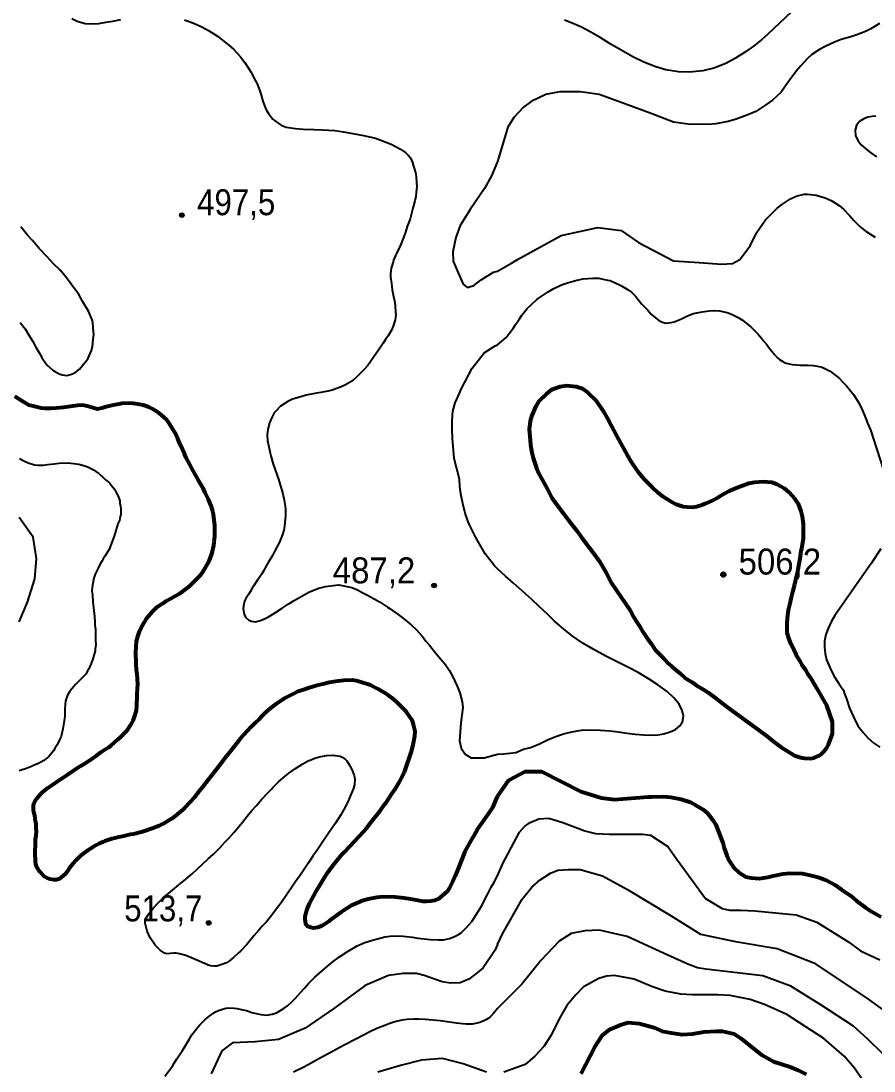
# Model space of a CAD drawing. Header units: metres. Extents: x 547833 to 556102, y 1844799 to 1850994.
# Drawn here: x 553688 to 554246, y 1847024 to 1847711 of the extents above; entities that cross this region are included whole.
import ezdxf

# ---------------------------------------------------------------- set-up
doc = ezdxf.new("R2010")
doc.units = ezdxf.units.M
doc.header["$LTSCALE"] = 6.8
for name, color, linetype, lineweight in [('1', 7, 'Continuous', 25), ('2', 7, 'Continuous', 53), ('5', 7, 'Continuous', 13)]:
    doc.layers.add(name, color=color, linetype=linetype, lineweight=lineweight)

msp = doc.modelspace()

# ---------------------------------------------------------------- hatches: boundary and pattern name
at = {"layer": '5'}
for points in [[(553794.75, 1847584.3, 1), (553791.75, 1847584.3, 1)], [(554149.28, 1847349.12, 1), (554146.28, 1847349.12, 1)], [(553959.94, 1847341.99, 1), (553956.94, 1847341.99, 1)], [(553812.4, 1847121.16, 1), (553809.4, 1847121.16, 1)]]:
    msp.add_hatch(color=256, dxfattribs=at).paths.add_polyline_path(points)

# ---------------------------------------------------------------- linework, layer by layer
at = {"layer": '1'}
for points in [[(554204.08, 1847728.5), (554176.91, 1847702.68), (554172.85, 1847699.16), (554167.52, 1847694.96), (554162.36, 1847691.2), (554155.71, 1847686.96), (554149.39, 1847683.63), (554141.6, 1847680.58), (554134.35, 1847678.84), (554125.76, 1847678.01), (554118.55, 1847678.19), (554110.26, 1847679.51), (554103.63, 1847681.37), (554095.7, 1847684.47), (554088.64, 1847687.98), (554080.95, 1847692.19), (554073.67, 1847696.53), (554067.17, 1847700.52), (554060.57, 1847704.35), (554055.04, 1847707.29), (554048.94, 1847710.03), (554043.74, 1847711.99)], [(553721.16, 1847712.96), (553724.65, 1847711.27), (553729.9, 1847709.78), (553733.61, 1847709.51), (553738.97, 1847709.72), (553743.56, 1847710.55), (553748.15, 1847711.37), (553753.3, 1847712.46)], [(553794.97, 1847712.25), (553801.62, 1847709.82), (553806.26, 1847707.56), (553810.62, 1847705.17), (553816.62, 1847701.47), (553819.91, 1847698.86), (553824.08, 1847695.55), (553827.28, 1847692.83)], [(554249.99, 1847709.72), (554244.45, 1847706.17), (554240.81, 1847704.54), (554235.22, 1847702.29), (554231.34, 1847701.04), (554225, 1847699.21), (554220.56, 1847697.49), (554214.42, 1847694.77), (554210.72, 1847692.84), (554205.75, 1847689.55), (554202.76, 1847686.69), (554198.46, 1847681.97)], [(553827.28, 1847692.83), (553831.73, 1847687.86), (553834.43, 1847684.28), (553838.43, 1847678.07), (553841.6, 1847672.15), (553842.5, 1847670.36), (553844.33, 1847665.69), (553845.26, 1847662.81), (553846.3, 1847658.94), (553847.07, 1847656.54), (553848.55, 1847653.22), (553849.91, 1847650.89), (553852.92, 1847647.25), (553854.04, 1847646.18), (553858.35, 1847643.29), (553861.59, 1847641.96), (553867.78, 1847640.98), (553872.61, 1847640.54), (553879.92, 1847640.28), (553885.21, 1847640.18), (553893.54, 1847639.64), (553899.11, 1847638.79), (553907.64, 1847637.37), (553913.24, 1847636.32), (553920.11, 1847634.61), (553923.64, 1847633.42), (553927.4, 1847631.86), (553930.42, 1847630.71), (553934.12, 1847628.85), (553936.47, 1847627.52), (553939.82, 1847625.21), (553941.51, 1847623.51), (553942.89, 1847621.88), (553944.23, 1847618.85), (553945.01, 1847616.44), (553946.18, 1847612.29), (553946.69, 1847609.56), (553946.97, 1847605.41), (553947.04, 1847603.03), (553946.79, 1847599.11), (553946.38, 1847596.58), (553945.72, 1847593.71), (553944.46, 1847588.98), (553943.17, 1847583.76), (553942.67, 1847582), (553940.88, 1847576.82), (553939.71, 1847573.1), (553937.8, 1847568), (553936.48, 1847564.76), (553933.83, 1847559.17), (553933.26, 1847558.01), (553931.92, 1847554.97), (553931.55, 1847553.83), (553930.69, 1847550.94), (553930.34, 1847549.61), (553929.96, 1847545.98), (553929.92, 1847543.68), (553930.46, 1847539.86), (553930.96, 1847535.53), (553931.87, 1847531.06), (553932.49, 1847528.24), (553933.04, 1847525.11), (553933.23, 1847520.85), (553933.41, 1847519.28), (553933.01, 1847515.84), (553931.6, 1847511.6), (553930.5, 1847509.08), (553928.32, 1847505.45), (553926.71, 1847502.97), (553925.19, 1847500.6), (553922.88, 1847497.25), (553915.12, 1847485.9), (553912.26, 1847482.99), (553910.13, 1847480.75), (553907.8, 1847478.49), (553904.9, 1847475.97), (553900.51, 1847473.37), (553897.11, 1847471.79), (553891.65, 1847469.87), (553889.9, 1847469.47), (553884.35, 1847468.33), (553880.44, 1847467.69), (553874.69, 1847466.53), (553871.22, 1847465.54), (553865.74, 1847463.81), (553862.71, 1847462.47), (553857.8, 1847459.22), (553854.77, 1847456.08), (553853.81, 1847454.88), (553852.16, 1847451.9), (553850.58, 1847448.33), (553849.61, 1847443.74), (553849.14, 1847440.89), (553849.35, 1847436.43), (553849.72, 1847434.88), (553851.14, 1847428.57), (553851.43, 1847426.91), (553853.07, 1847421.32), (553854.39, 1847417.58), (553856.47, 1847411.65), (553857.71, 1847407.8)], [(554198.46, 1847681.97), (554195.71, 1847678.73), (554191.44, 1847672.9), (554188.58, 1847668.85), (554185.61, 1847664.88), (554179.97, 1847659.6), (554175.69, 1847656.49), (554169.14, 1847652.11), (554163.95, 1847649.91), (554156.31, 1847647.12), (554151.03, 1847645.71), (554142.94, 1847644.18), (554137.97, 1847643.61), (554133, 1847643.98), (554126.39, 1847643.74), (554115.2, 1847645.08), (554099.96, 1847651.02), (554079.15, 1847658.7), (554066.46, 1847663.24), (554054.22, 1847665.06), (554040.62, 1847665.06), (554031.55, 1847663.24), (554022.03, 1847658.7), (554017.04, 1847655.06), (554010.7, 1847648.24), (554006.62, 1847641.87), (554000, 1847619.44)], [(554247.75, 1847649.13), (554245.2, 1847648.89), (554242.38, 1847648.37), (554239.72, 1847647.45), (554237.09, 1847645.79), (554235.1, 1847643.11), (554234.1, 1847639.96), (554234.35, 1847636.38), (554235.87, 1847633.19), (554238.16, 1847630.27), (554241.23, 1847627.57), (554244.32, 1847625.17), (554248, 1847622.48)], [(554000, 1847619.44), (553996.02, 1847610.09), (553991.33, 1847601.87), (553981.98, 1847587.95), (553975.49, 1847577.46), (553972.64, 1847569.71), (553970.67, 1847560.31), (553970.99, 1847554.14), (553974.3, 1847546.58), (553977.5, 1847539.2), (553979.84, 1847537.3), (553980.91, 1847537.3), (553984.53, 1847538.35), (553989.22, 1847541.94), (553997.31, 1847547), (554000, 1847547.6)], [(554000, 1847547.6), (554009.21, 1847552.96), (554012.96, 1847555.39), (554041.67, 1847571.09), (554065.69, 1847576.33), (554080.83, 1847574.24), (554092.31, 1847566.38), (554115.28, 1847554.34), (554131.99, 1847553.29), (554146.61, 1847552.25), (554153.91, 1847552.77), (554158.61, 1847555.39), (554165.4, 1847564.29), (554169.62, 1847572.79), (554171.89, 1847576.29), (554175.52, 1847581.28), (554178.5, 1847584.39), (554183.05, 1847588.82), (554186.45, 1847591.59), (554191.78, 1847595.06), (554195.5, 1847596.73), (554200.79, 1847598), (554202.88, 1847598.05), (554208.57, 1847597.46), (554214.5, 1847595.66), (554218.32, 1847594), (554223.56, 1847590.69), (554226.52, 1847588.17), (554230.53, 1847583.95), (554233.26, 1847580.93), (554237.69, 1847576.38), (554241.26, 1847573.55), (554247.19, 1847570.03)], [(553687.44, 1847514.09), (553690.63, 1847509.99), (553693.52, 1847505.24), (553695.79, 1847501.65), (553697.57, 1847498.01), (553700.19, 1847493.47), (553701.75, 1847490.67), (553704.12, 1847487.22), (553705.1, 1847486.22), (553708.7, 1847482.91), (553709.9, 1847482.18), (553713.06, 1847480.55), (553714.88, 1847479.77), (553717.9, 1847479.36), (553721.03, 1847480.21), (553723.15, 1847481.2), (553726.22, 1847483.65), (553728.09, 1847485.73), (553731.13, 1847489.54), (553731.86, 1847490.74), (553734.03, 1847495.7), (553734.73, 1847498.25), (553735.29, 1847503.15), (553735.55, 1847506.28), (553735.49, 1847507.89), (553735.07, 1847513.79), (553734.47, 1847515.83), (553732.09, 1847521.51), (553728.54, 1847527.68), (553725.78, 1847532.32), (553720.79, 1847539.19), (553717.13, 1847544.11), (553713.29, 1847548.51), (553709.09, 1847552.74), (553705, 1847557.11), (553699.79, 1847562.6), (553695.48, 1847567.81), (553692.24, 1847571.28), (553687.79, 1847576.61)], [(554000, 1847499.56), (554005.7, 1847504.22), (554007.59, 1847506.8), (554010.39, 1847510.53), (554012, 1847512.99), (554014.26, 1847516.46), (554015.8, 1847518.82), (554017.62, 1847521.11), (554019.36, 1847523.3), (554022.45, 1847526.11), (554025.79, 1847529.23), (554028.43, 1847531.05), (554033.1, 1847534.14), (554036.49, 1847536.04), (554041.87, 1847538.73), (554045.88, 1847540.13), (554051.84, 1847541.85), (554056.02, 1847542.61), (554062.4, 1847543.14), (554066.29, 1847543.11), (554071.92, 1847541.85), (554073.67, 1847541.48), (554079.77, 1847538.67), (554081.16, 1847538.07), (554085.43, 1847535.52), (554087.6, 1847533.97), (554090.37, 1847531.25), (554092.6, 1847528.28), (554094.33, 1847526.39), (554096.6, 1847523.9), (554098.2, 1847522.28), (554100.5, 1847519.61), (554102.21, 1847517.91), (554105.31, 1847515.61), (554107.43, 1847514.42), (554110.26, 1847513.7), (554113.73, 1847514), (554115.56, 1847514.59), (554118.84, 1847515.72), (554120.9, 1847516.8), (554124.41, 1847518.43), (554128.21, 1847520), (554134.05, 1847521.14), (554138.54, 1847521.65), (554141.93, 1847521.84), (554145.36, 1847521.66), (554150.21, 1847520.69), (554153.18, 1847519.52), (554157.51, 1847517.26), (554160.26, 1847515.58), (554163.88, 1847512.87), (554165.78, 1847511.19), (554168.65, 1847508.39), (554170.47, 1847506.6), (554172.76, 1847503.92), (554174.09, 1847502.18), (554175.97, 1847499.84), (554177.08, 1847498.44), (554178.31, 1847496.78), (554179.51, 1847495.31), (554181.29, 1847493.05), (554183.33, 1847490.91), (554184.68, 1847489.83)], [(554000, 1847352.93), (553997.92, 1847354.88), (553991.88, 1847362.69), (553986.89, 1847371.48), (553985.77, 1847373.44), (553984.14, 1847376.34), (553981.63, 1847381.74), (553980.82, 1847383.64), (553978.76, 1847389.38), (553977.26, 1847395.58), (553976.39, 1847399.67), (553975.79, 1847403.18), (553975.36, 1847406.92), (553975.04, 1847411.47), (553971.64, 1847425.13), (553970.47, 1847438.34), (553970.53, 1847439.54), (553970.32, 1847443.11), (553970.25, 1847445.49), (553970.22, 1847449.27), (553970.47, 1847453.18), (553970.74, 1847456), (553972.3, 1847461.56), (553975.2, 1847468.37), (553976.07, 1847470.36), (553983.43, 1847484.13), (553991.29, 1847494.18), (553998.49, 1847498.72), (554000, 1847499.56)], [(554184.68, 1847489.83), (554186.83, 1847488.47), (554188.33, 1847487.78), (554190.89, 1847486.94), (554192.9, 1847486.69), (554195.88, 1847486.37), (554198.08, 1847486.14), (554201.2, 1847486.21), (554203.38, 1847486.17), (554206.92, 1847485.91), (554209.33, 1847485.52), (554211.85, 1847485.05), (554214.24, 1847483.99), (554217.76, 1847482.21), (554220.03, 1847480.58), (554223.36, 1847477.92), (554226.36, 1847474.85), (554228.4, 1847472.72), (554231.26, 1847469.25), (554233.03, 1847466.99), (554235.35, 1847463.27), (554236.75, 1847460.97), (554238.81, 1847456.94), (554240, 1847453.95), (554241.82, 1847449.6), (554242.26, 1847448.23), (554244.18, 1847443.81), (554254.59, 1847411.39)], [(553687.07, 1847425.03), (553689.83, 1847423.56), (553692.57, 1847422.28), (553696.9, 1847420.98), (553699.13, 1847420.64), (553702.6, 1847420.74), (553705.36, 1847421.05), (553709.69, 1847421.55), (553713.03, 1847421.93), (553718.78, 1847422.19), (553722.41, 1847421.81), (553725.84, 1847421.4), (553729.84, 1847420.37), (553732.25, 1847419.35), (553735.43, 1847417.72), (553737.05, 1847416.61), (553739.22, 1847415.06), (553740.34, 1847414), (553741.43, 1847413.12), (553743.12, 1847411.43), (553744.22, 1847410.55), (553745.88, 1847409.05), (553747.16, 1847407.5)], [(553747.16, 1847407.5), (553749.13, 1847405.04), (553750.12, 1847403.36), (553751.55, 1847400.44), (553752.61, 1847397.27), (553752.68, 1847395.78), (553753.1, 1847393.84), (553753.31, 1847392.07), (553753.36, 1847389.88), (553753.32, 1847388.48), (553752.89, 1847387.04), (553752.37, 1847384.59), (553751.44, 1847382.29), (553750.14, 1847377.96), (553749.06, 1847374.35), (553747.91, 1847371.33), (553746.37, 1847367.36), (553745.83, 1847366.01), (553744.18, 1847363.03), (553743.07, 1847361.41), (553741.81, 1847359.37), (553741.05, 1847358.19), (553739.55, 1847355.62), (553738.5, 1847353.41), (553736.57, 1847349.41), (553735.68, 1847346.71), (553734.71, 1847342.12), (553734.61, 1847340.42), (553734.42, 1847338.6), (553734.6, 1847337.03), (553734.67, 1847335.54), (553734.72, 1847334.25), (553734.92, 1847332.48), (553735.08, 1847331.1), (553735.26, 1847329.53), (553735.53, 1847327.17), (553735.8, 1847323.91), (553736.07, 1847321.55), (553736.35, 1847318.3), (553736.4, 1847316.11), (553736.82, 1847313.27), (553736.72, 1847311.57), (553736.8, 1847307.39), (553736.82, 1847306.3), (553736.92, 1847302.82), (553736.49, 1847300.48), (553736.43, 1847299.28), (553735.7, 1847296.11), (553735.05, 1847293.94), (553733.9, 1847290.92), (553733.12, 1847289.04), (553732.05, 1847287.02), (553731.47, 1847286.06), (553730.58, 1847284.26), (553729.62, 1847283.06), (553727.29, 1847280.8), (553725.76, 1847279.33), (553723.63, 1847277.09), (553722.47, 1847275.86), (553721.25, 1847274.33), (553719.69, 1847272.36), (553718.69, 1847270.65), (553717.51, 1847267.83), (553717.1, 1847266.18), (553716.8, 1847264.46)], [(553857.71, 1847407.8), (553859.47, 1847401.93), (553860.34, 1847397.84), (553860.9, 1847393.82), (553861.15, 1847391.66), (553861.05, 1847387.26), (553860.8, 1847383.35), (553860.4, 1847380.81), (553859.99, 1847378.28), (553859.45, 1847376.02), (553858.54, 1847373.53), (553856.83, 1847369.35), (553855.5, 1847367), (553853.78, 1847363.72), (553852.63, 1847361.59), (553850.96, 1847358.81), (553849.87, 1847356.99), (553848.13, 1847353.91), (553846.87, 1847351.87), (553845.55, 1847349.52), (553843.41, 1847346.39), (553842.65, 1847345.21), (553840.28, 1847341.55), (553839.5, 1847340.56), (553837.91, 1847337.89), (553836.82, 1847336.07), (553835.24, 1847333.4), (553834.35, 1847331.61), (553833.59, 1847328.63), (553833.51, 1847326.73), (553834.11, 1847323.21), (553835.04, 1847321.22), (553837.16, 1847319.18), (553838.83, 1847318.57), (553841.45, 1847318.27), (553843, 1847318.65), (553844.75, 1847319.05)], [(553686.67, 1847318.25), (553692.25, 1847331), (553697.06, 1847346.37), (553698.08, 1847359.58), (553695.87, 1847373.58), (553686.85, 1847386.38)], [(554250.97, 1847365.92), (554244.62, 1847356.38), (554220.79, 1847322.24), (554218.48, 1847318.26), (554216.35, 1847313.79), (554214.96, 1847309.9), (554214.12, 1847305.52), (554213.97, 1847301.72), (554214.41, 1847297.46), (554215.42, 1847293.33), (554217.81, 1847287.82), (554220.24, 1847282.94), (554223.42, 1847277.83), (554225.12, 1847275.15), (554226.49, 1847273.38), (554227.21, 1847271.11), (554228.43, 1847267.78), (554230.51, 1847261.73), (554233.1, 1847255.98), (554235.93, 1847250.21), (554239.28, 1847245.67), (554242.56, 1847242.16), (554246.43, 1847238.77), (554250.35, 1847236.2)], [(554000, 1847231.56), (554003.95, 1847231.75), (554008.1, 1847232.2), (554012.04, 1847232.78), (554017.06, 1847234.78), (554021.56, 1847235.9), (554026.99, 1847238.09), (554032.7, 1847240.88), (554037.54, 1847242.97), (554043.25, 1847244.97), (554048.57, 1847246.24), (554054.87, 1847247.2), (554060.91, 1847247.45), (554067.25, 1847247.38), (554073.43, 1847246.87), (554079.04, 1847246.22), (554084.93, 1847245.42), (554090.07, 1847244.78), (554095.53, 1847244.3), (554100.17, 1847244.13), (554104.88, 1847244.34), (554108.94, 1847244.91), (554113.09, 1847246.1), (554116.45, 1847247.68), (554119.38, 1847250.12), (554121.03, 1847252.84), (554121.7, 1847256.4), (554120.89, 1847260.13), (554118.93, 1847264.24), (554115.31, 1847268.51), (554110.94, 1847272.58), (554104.85, 1847277.06), (554099.22, 1847280.76), (554091.96, 1847284.99), (554085.81, 1847288.29), (554077.84, 1847292.33), (554070.96, 1847295.81), (554062.68, 1847300.26), (554055.88, 1847304.3), (554048.73, 1847309.13), (554043.15, 1847313.51), (554037.35, 1847318.6), (554032.67, 1847323.14), (554027.31, 1847328.28), (554022.15, 1847333.09), (554016.38, 1847338.18), (554010.44, 1847343.42), (554005.1, 1847348.14), (554000, 1847352.93)], [(553844.75, 1847319.05), (553847.78, 1847320.39), (553849.94, 1847321.54), (553853.96, 1847323.89), (553859.06, 1847327.16), (553862.86, 1847329.69), (553866.85, 1847332.24), (553872.83, 1847335.71), (553876.78, 1847337.76), (553882.98, 1847340.16), (553887.33, 1847341.36), (553894.01, 1847342.12), (553895.98, 1847342.35), (553904.64, 1847340.65), (553908.21, 1847339.06), (553911.8, 1847337.28), (553914.87, 1847335.74), (553921.15, 1847332.18), (553922.75, 1847331.26), (553928.03, 1847327.78), (553929.65, 1847326.67), (553934.96, 1847323), (553938.35, 1847320.3), (553943.53, 1847316.01), (553946.64, 1847313.18), (553950.74, 1847308.66), (553952.98, 1847305.63), (553955.4, 1847302.82), (553958.51, 1847299.09), (553962.57, 1847294.08), (553965.58, 1847290.44), (553968.22, 1847286.55), (553970.57, 1847282.54), (553973.61, 1847276.01), (553975.39, 1847271.73), (553976.77, 1847265.82), (553977.19, 1847262.08), (553975.83, 1847252.12), (553975.01, 1847240.22), (553976.1, 1847235.62), (553978.83, 1847231.56), (553982.66, 1847229.13), (553985.66, 1847229.13), (553991.13, 1847229.13), (554000, 1847231.56)], [(553716.8, 1847264.46), (553716.64, 1847260.65), (553716.58, 1847259.45), (553716.63, 1847256.37), (553716.04, 1847252.02), (553715.37, 1847248.25), (553714.92, 1847246.11), (553714.16, 1847243.13), (553713.21, 1847241.03), (553711.69, 1847237.77), (553710.43, 1847235.73), (553709.25, 1847233.81), (553707.42, 1847231.5), (553706.1, 1847230.06), (553704.09, 1847228.43), (553703, 1847227.51), (553701.04, 1847226.39), (553699.44, 1847225.51), (553696.69, 1847224.3), (553694.79, 1847223.48), (553691.54, 1847222.31), (553688.09, 1847221.12), (553686.85, 1847220.68)], [(553771.41, 1847126.85), (553774.71, 1847131.01), (553777.55, 1847134.13), (553782.41, 1847138.67), (553785.76, 1847141.54), (553792.7, 1847147.12), (553794.62, 1847148.63), (553799.96, 1847153.33), (553803.57, 1847156.53), (553810.5, 1847163), (553813.93, 1847166.18), (553818.13, 1847170.35), (553821.51, 1847173.93), (553824.25, 1847176.93), (553827.52, 1847180.59), (553829.98, 1847183.46), (553830.76, 1847184.45), (553833.81, 1847188.29), (553835.92, 1847190.72), (553839.23, 1847194.88), (553841.89, 1847197.78), (553845.57, 1847202.18), (553849.58, 1847206.33), (553851.89, 1847208.79), (553853.04, 1847210.01), (553856.81, 1847213.63), (553860.89, 1847217.19), (553863.35, 1847219.16), (553867.69, 1847222.15), (553872.52, 1847225.29), (553875.61, 1847226.94), (553880.37, 1847228.88), (553883.45, 1847229.83), (553888.04, 1847230.66), (553892.5, 1847230.87), (553893.7, 1847230.81), (553896.96, 1847230.18), (553898.65, 1847229.38), (553900.38, 1847228.18), (553901.39, 1847227.2), (553902.99, 1847224.5), (553903.5, 1847223.56), (553904.53, 1847221.48), (553906.16, 1847217.69), (553906.52, 1847215.44), (553906.27, 1847211.52), (553905.49, 1847208.74), (553903.54, 1847204.04), (553902.22, 1847200.8), (553899.35, 1847195.39), (553897.26, 1847191.86), (553893.89, 1847186.49), (553891.24, 1847182.7), (553888.43, 1847178.5), (553884.52, 1847172.67), (553881.77, 1847168.77), (553879.14, 1847164.78), (553876.25, 1847160.47), (553870.44, 1847152.03), (553869.07, 1847150.08), (553867.11, 1847147.17), (553861.56, 1847139.06), (553858.84, 1847134.96), (553856.84, 1847132.44), (553851.4, 1847125.14)], [(554000, 1847151.94), (554003.44, 1847160.06), (554014.4, 1847180.45), (554017.66, 1847184.18), (554021.38, 1847186.98), (554026.97, 1847189.32), (554033.49, 1847189.78), (554042.8, 1847186.98), (554057.13, 1847181.34), (554064.13, 1847179.72), (554073.27, 1847179.18), (554078.65, 1847179.18), (554087.25, 1847179.18), (554094.78, 1847179.18), (554100.16, 1847178.64), (554111.46, 1847171.09), (554117.25, 1847163), (554136.2, 1847137.11), (554146.95, 1847130.64), (554151.79, 1847129.56), (554159.32, 1847129.56), (554168.41, 1847128.97), (554195.55, 1847126.35), (554209.13, 1847121.64), (554230.01, 1847108.55), (554237.66, 1847102.92), (554250.35, 1847097.04)], [(553795.34, 1847040.42), (553798.02, 1847044.92), (553799.76, 1847048), (553802.89, 1847051.95), (553805.09, 1847054.49), (553808.49, 1847057.87), (553809.58, 1847058.79), (553813.5, 1847061.93), (553815.38, 1847062.94), (553817.37, 1847063.87), (553819.18, 1847064.57), (553822.08, 1847065.3), (553824.05, 1847065.53), (553827.46, 1847065.32), (553829.47, 1847065.15), (553833.15, 1847064.38), (553835.51, 1847063.75), (553839.04, 1847062.56), (553841.09, 1847062), (553845.07, 1847061.16), (553846.89, 1847060.97), (553848.79, 1847060.89), (553852.42, 1847061.4), (553855.19, 1847062.42), (553857.35, 1847063.56), (553860.34, 1847065.3), (553862.46, 1847066.83), (553865.25, 1847069.45), (553867.38, 1847071.68), (553871.02, 1847075.59), (553873.68, 1847078.48), (553876.22, 1847081.46), (553880.43, 1847085.63), (553885.31, 1847089.97), (553887.03, 1847091.47), (553892.31, 1847095.85), (553896.43, 1847099.02), (553902.08, 1847102.75), (553907.97, 1847106.12), (553913.1, 1847108.3), (553918.1, 1847109.86), (553921.38, 1847110.84), (553926.23, 1847111.99), (553929.66, 1847112.48), (553934.71, 1847112.76), (553938.12, 1847112.55), (553943.98, 1847111.83), (553947.85, 1847111.08), (553951.87, 1847110.74), (553955.81, 1847110.3), (553961.32, 1847110.03), (553964.49, 1847110.19), (553968.49, 1847110.95), (553971.46, 1847111.99), (553974.47, 1847113.53), (553976.24, 1847114.63), (553979.72, 1847118.11), (553983.05, 1847122.08), (553985.19, 1847125.21), (553988.47, 1847130.47), (553989.47, 1847132.18), (553993.29, 1847139.69), (553995.73, 1847144.55), (553997.49, 1847147.44), (554000, 1847151.94)], [(554000, 1847106.98), (554003.14, 1847113.94), (554016.11, 1847136.64), (554022.45, 1847144.47), (554027.82, 1847149.36), (554034.65, 1847153.77), (554039.53, 1847155.72), (554046.36, 1847156.21), (554054.17, 1847156.21), (554068.8, 1847151.88), (554085.1, 1847143.05), (554113.59, 1847125.83), (554132.91, 1847113.78), (554155.88, 1847109.07), (554183.02, 1847104.36), (554207.04, 1847094.94), (554242.54, 1847071.37), (554271.77, 1847050.43)], [(553851.4, 1847125.14), (553848.68, 1847121.94), (553845.91, 1847119.14), (553843.62, 1847116.48), (553840.47, 1847112.74), (553838.64, 1847110.43), (553835.85, 1847106.93), (553831.65, 1847102.76), (553830.12, 1847101.29), (553827.05, 1847098.55), (553824.41, 1847096.35), (553822.55, 1847095.14), (553819.41, 1847093.89), (553816.14, 1847092.92), (553814.15, 1847092.89), (553812.33, 1847093.08), (553810.58, 1847093.57), (553809.11, 1847094.2), (553806.51, 1847095.2), (553804.71, 1847096.09), (553801.47, 1847097.41), (553795.81, 1847099.9), (553791.64, 1847100.93), (553789.56, 1847101.34), (553788.1, 1847101.34), (553785.59, 1847101.14), (553783.51, 1847100.93), (553781.84, 1847101.34), (553779.12, 1847103.41), (553775.79, 1847106.71), (553772.45, 1847111.46), (553770.57, 1847115.8), (553769.32, 1847120.96), (553769.32, 1847123.44), (553771.41, 1847126.85)], [(554251.91, 1847035.77), (554242.37, 1847045.18), (554232.98, 1847053.53), (554212.26, 1847067.19), (554191.9, 1847079.75), (554173.63, 1847086.56), (554136.3, 1847090.89), (554130.82, 1847091.81), (554124.51, 1847094.07), (554111.37, 1847099.98), (554084.75, 1847112.17), (554076.07, 1847114.22), (554066.68, 1847116.52), (554057.14, 1847115.93), (554048.2, 1847114.14), (554040.32, 1847109.17), (554028.61, 1847096.88), (554015.81, 1847081.11), (554000, 1847065.24)], [(554000, 1847106.98), (553998.21, 1847103.01), (553990.65, 1847091.67), (553986.64, 1847088.51), (553981.1, 1847084.33), (553975.56, 1847081.98), (553969.23, 1847081.72), (553963.69, 1847082.5), (553951.83, 1847086.68), (553946.82, 1847087.99), (553938.11, 1847087.99), (553928.62, 1847086.68), (553913.27, 1847080.17), (553892.81, 1847065.1), (553873.91, 1847052.35), (553856.55, 1847044.93), (553841.27, 1847043.29), (553826.41, 1847042.66), (553819.43, 1847037.4), (553812.45, 1847022.42)], [(554239.61, 1847017.28), (554233.76, 1847026.09), (554226.93, 1847033.92), (554213.59, 1847045.6), (554189.36, 1847061.32), (554174.72, 1847067.68), (554165.45, 1847071.11), (554152.27, 1847073.56), (554143.98, 1847074.04), (554137.15, 1847074.04), (554127.39, 1847074.04), (554120.07, 1847074.53), (554109.82, 1847076.49), (554101.53, 1847079.43), (554089.33, 1847084.32), (554076.64, 1847086.77), (554071.28, 1847086.28), (554066.4, 1847084.81), (554056.15, 1847079.43), (554051.27, 1847074.04), (554045.41, 1847067.19), (554040.05, 1847057.9), (554035.17, 1847047.62), (554030.29, 1847040.28), (554024.43, 1847033.92), (554018.09, 1847028.54), (554004.17, 1847023.5)], [(554000, 1847065.24), (553997.19, 1847061.74), (553996.49, 1847060.97), (553995.21, 1847059.71), (553993.77, 1847058.58), (553992.85, 1847057.99), (553990.94, 1847056.99), (553988.29, 1847055.96), (553985.57, 1847055.29), (553983.32, 1847055), (553982.01, 1847054.93), (553979.52, 1847054.96), (553976.96, 1847055.13), (553973.09, 1847055.57), (553962.43, 1847057.1), (553952.67, 1847058.05), (553948.24, 1847058.28), (553945.25, 1847058.21), (553940.54, 1847057.86), (553937.54, 1847057.5), (553934.47, 1847056.93), (553932.71, 1847056.47), (553929.42, 1847055.38), (553926.08, 1847054.1), (553920.97, 1847052.03), (553916.69, 1847050.08), (553907.68, 1847045.28), (553899.07, 1847040.89), (553889.59, 1847035.71), (553882.88, 1847032.25), (553875.93, 1847028.26), (553872.78, 1847026.55), (553866.35, 1847023.39)], [(553782.14, 1847020.88), (553785.01, 1847024.5), (553787.06, 1847027.52), (553788.23, 1847029.45), (553790.01, 1847032.14), (553791.39, 1847034.09), (553793.67, 1847037.64), (553795.34, 1847040.42)], [(553992.83, 1847023.49), (553977.43, 1847029.02), (553963.9, 1847032.45), (553950.24, 1847031.36), (553937.22, 1847028.06), (553921.64, 1847023.49)]]:
    msp.add_lwpolyline(points, dxfattribs=at)
at = {"layer": '2'}
for points in [[(554074.44, 1847446.93), (554072.02, 1847451.58), (554069.24, 1847456), (554064.78, 1847462.79), (554059.34, 1847468.14), (554055.55, 1847470.65), (554051.41, 1847472.07), (554045.19, 1847472.6), (554040.91, 1847471.93), (554035.26, 1847469.96), (554031.88, 1847467.21), (554027, 1847462.58), (554024.76, 1847458.92), (554022.47, 1847453.26), (554021.38, 1847449.53), (554020.76, 1847444.06), (554020.89, 1847442.09), (554021.51, 1847434.11), (554022.19, 1847429.83), (554023.26, 1847425.4), (554025.52, 1847418.83), (554027.29, 1847414.87), (554030.38, 1847409.34), (554032.43, 1847405.5), (554035.58, 1847399.42), (554038.4, 1847395.47), (554043.11, 1847389), (554046.45, 1847384.64), (554051.87, 1847377.77), (554055.23, 1847373.22), (554059.92, 1847366.93), (554062.9, 1847363.2), (554066.86, 1847357.49), (554068.03, 1847355.54), (554071.1, 1847350.2), (554074.52, 1847343.39), (554086.77, 1847325.64), (554089.04, 1847321.44), (554090.69, 1847318.6), (554093.32, 1847314.63), (554095.07, 1847311.71), (554098.24, 1847307.14), (554100.29, 1847304.15), (554103.23, 1847299.94), (554106.87, 1847296.18), (554109.12, 1847293.88), (554112.13, 1847290.81), (554114.15, 1847288.86), (554117.19, 1847286.26), (554119.37, 1847284.52), (554122.44, 1847281.74), (554123.67, 1847280.94), (554127.43, 1847278.62), (554130.02, 1847276.73), (554134.78, 1847273.95), (554137.84, 1847272.03), (554142.82, 1847268.23), (554146.24, 1847265.68), (554151.73, 1847261.48), (554155.46, 1847258.68), (554161.23, 1847254.59), (554166.92, 1847250.41), (554170.85, 1847247.44), (554176.75, 1847243.09), (554180.49, 1847240.1)], [(553814.89, 1847377.1), (553814.79, 1847381.47), (553814.52, 1847384.73), (553813.98, 1847388.55), (553813.27, 1847391.26), (553812.46, 1847394.06), (553810.78, 1847398.25), (553808.58, 1847402.68), (553807.15, 1847405.6), (553803.92, 1847411.21), (553801.94, 1847414.57), (553800.05, 1847418.04), (553798.48, 1847421.25), (553796.2, 1847425.57), (553795.01, 1847428.12), (553793.8, 1847430.87), (553792.37, 1847433.8), (553790.6, 1847437.88), (553788.84, 1847441.96), (553788.09, 1847443.27), (553785.04, 1847448.2), (553783.39, 1847450.4), (553780.06, 1847453.41), (553777.76, 1847455.24), (553774.23, 1847457.33), (553771.69, 1847458.63), (553768.67, 1847459.78), (553765.8, 1847460.45), (553761.34, 1847461.13), (553758.35, 1847461.19), (553754.28, 1847461.02), (553748.51, 1847460.06), (553746.59, 1847459.44), (553743.77, 1847458.82), (553741.66, 1847458.18), (553738.07, 1847457.27), (553733.12, 1847458.82), (553728.36, 1847459.99), (553724.94, 1847459.81), (553715.8, 1847458.37), (553710.78, 1847458), (553707.77, 1847457.86), (553703.73, 1847457.81), (553701.06, 1847458.11), (553696.71, 1847459.03), (553693.16, 1847460.05), (553688.62, 1847462.57), (553683.82, 1847465.66)], [(554209.05, 1847274.89), (554207.44, 1847277.36), (554205.31, 1847281.1), (554203.16, 1847284.17), (554201.77, 1847286.47), (554199.49, 1847289.81), (554198.05, 1847292.49), (554195.59, 1847296.67), (554194.13, 1847299.53), (554191.91, 1847304.02), (554190.93, 1847306.84), (554189.69, 1847311.06), (554189.62, 1847314.18), (554189.66, 1847317.22), (554189.76, 1847320.54), (554190.47, 1847325.93), (554191.32, 1847329.34), (554192.45, 1847334.4), (554193.4, 1847337.72), (554194.53, 1847342.78), (554195.68, 1847347.65), (554196.53, 1847351.06), (554197.56, 1847356.2), (554198.03, 1847359.57), (554198.87, 1847364.68), (554199.26, 1847366.24), (554200.27, 1847372.42), (554200.39, 1847373.85), (554200.31, 1847378.68), (554200.39, 1847382.19), (554199.63, 1847387.22), (554198.87, 1847390.55), (554196.99, 1847395.45), (554194.76, 1847398.42), (554190.74, 1847402.98), (554187.8, 1847405.49), (554183.05, 1847408.08), (554179.6, 1847409.3), (554173.86, 1847409.78), (554168.23, 1847409.34), (554164.42, 1847408.62), (554158.69, 1847406.55), (554156.86, 1847405.96), (554151.52, 1847403.75), (554148.41, 1847401.97), (554143.8, 1847399.18), (554140.77, 1847397.51), (554136.34, 1847395.58), (554133.81, 1847394.54), (554130.13, 1847393.55), (554127.72, 1847393.09), (554124.02, 1847393.15), (554121.42, 1847393.51), (554116.99, 1847395), (554113.76, 1847396.72), (554108.47, 1847399.91), (554104.93, 1847402.73), (554101.43, 1847406.03), (554096.18, 1847411.4), (554092.68, 1847415.55), (554087.93, 1847422.4), (554085, 1847427.28), (554080.62, 1847435.03), (554078.18, 1847439.87), (554074.44, 1847446.93)], [(553731.77, 1847226.82), (553735.2, 1847229.1), (553737.31, 1847230.64), (553740.34, 1847232.88), (553742.28, 1847234.2), (553745.16, 1847236.02), (553746.91, 1847237.32), (553749.09, 1847239.16), (553751.62, 1847241.44), (553752.71, 1847242.36), (553753.95, 1847243.7), (553754.75, 1847244.49), (553755.91, 1847245.72), (553756.72, 1847246.51), (553757.87, 1847247.74), (553758.65, 1847248.72), (553759.48, 1847250.21), (553760.33, 1847251.51), (553761.37, 1847253.72), (553762.09, 1847255.29), (553762.52, 1847256.74), (553763.17, 1847258.9), (553763.49, 1847260.44), (553763.7, 1847262.95), (553763.87, 1847264.96), (553764.1, 1847268.18), (553764.11, 1847270.67), (553764.27, 1847274.47), (553764.35, 1847277.27), (553764.23, 1847280.94), (553763.96, 1847284.2), (553763.67, 1847286.76), (553763.43, 1847290.52), (553763.32, 1847293.29), (553763.22, 1847295.87), (553763.12, 1847298.45), (553763.33, 1847301.86), (553763.6, 1847305.58), (553764.23, 1847307.94), (553765.49, 1847311.77), (553766.59, 1847314.29), (553768.77, 1847317.92), (553770.18, 1847320.38), (553772.73, 1847323.36), (553774.32, 1847325.13), (553777, 1847327.83), (553779.02, 1847329.26), (553781.62, 1847330.95), (553782.73, 1847331.68), (553786.12, 1847333.46), (553789.48, 1847335.44), (553791.92, 1847336.71), (553796.61, 1847340.14), (553798.35, 1847341.43), (553804.06, 1847347.27), (553805.3, 1847348.61), (553807.2, 1847351.21), (553810.72, 1847357), (553811.8, 1847359.71), (553813.08, 1847363.34), (553813.45, 1847364.48), (553814.22, 1847368.16), (553814.46, 1847370.47), (553814.82, 1847374.3), (553814.89, 1847377.1)], [(553938.99, 1847219.85), (553941, 1847225.76), (553942.15, 1847228.78), (553943.49, 1847232.72), (553944.81, 1847237.75), (553945.86, 1847243.35), (553946.09, 1847246.56), (553944.99, 1847251.02), (553943.97, 1847253.79), (553941.77, 1847257.33), (553940.13, 1847259.53), (553937.76, 1847261.95), (553935.61, 1847264.19), (553933.83, 1847265.78), (553930.96, 1847268.24), (553928.57, 1847269.96), (553925.99, 1847271.66), (553921.83, 1847274.07), (553916.75, 1847276.68), (553914.86, 1847277.46), (553908.56, 1847279.43), (553904.99, 1847280.12), (553899.44, 1847279.88), (553895.51, 1847279.43), (553889.74, 1847278.47), (553885.68, 1847277.41), (553881.59, 1847276.54), (553876.59, 1847274.97), (553873.51, 1847274.02), (553869.3, 1847272.54), (553866.75, 1847271.36), (553864.3, 1847270.08), (553860.72, 1847268.28), (553858.61, 1847266.74), (553854.81, 1847264.21), (553852.24, 1847262.32), (553848.34, 1847258.99), (553845.37, 1847256.16), (553844.04, 1847254.71), (553841.25, 1847252.1), (553838.4, 1847249.18), (553831.49, 1847241.62), (553830.1, 1847239.86), (553825.92, 1847234.6), (553824.62, 1847232.96), (553822.35, 1847230.11), (553818.8, 1847225.42), (553815.34, 1847220.84), (553812.99, 1847217.88), (553810.55, 1847214.81), (553806.72, 1847209.99), (553804.46, 1847207.14), (553801.34, 1847203), (553799.23, 1847200.57), (553795.22, 1847196.42), (553793.87, 1847195.17), (553791.61, 1847193.22), (553788.97, 1847191.02), (553786.94, 1847189.6), (553784.8, 1847188.26), (553782.01, 1847186.54), (553779.94, 1847185.51), (553778.43, 1847184.74), (553773.84, 1847183.02), (553772.6, 1847182.58)], [(554180.49, 1847240.1), (554185.68, 1847236.14), (554187.33, 1847235), (554191.91, 1847232.21), (554194.45, 1847230.69), (554198.38, 1847229.44), (554200.98, 1847229.07), (554204.89, 1847228.85), (554207.21, 1847229.21), (554210.21, 1847230.4), (554212.14, 1847231.75), (554214.09, 1847233.77), (554215.41, 1847235.44), (554216.74, 1847237.96), (554219.24, 1847244.87), (554219.24, 1847252.8), (554215.52, 1847263.54), (554209.05, 1847274.89)], [(553772.6, 1847182.58), (553770.68, 1847181.96), (553768.87, 1847181.25), (553766.94, 1847180.63), (553765.59, 1847180.28), (553763.36, 1847179.73), (553761.53, 1847179.22), (553759.56, 1847178.99), (553757.14, 1847178.41), (553754.32, 1847177.79), (553752.09, 1847177.24), (553748.59, 1847176.44), (553747.33, 1847176.2), (553742.83, 1847174.59), (553741.87, 1847174.28), (553739.32, 1847173.09), (553736.76, 1847171.9), (553734.73, 1847170.47), (553731.2, 1847168.27), (553728.8, 1847166.6), (553726.99, 1847165), (553724.03, 1847162.17), (553722.09, 1847159.96), (553719.82, 1847157.11), (553718.37, 1847155.05), (553717.08, 1847153.21), (553713.2, 1847149.92), (553711.22, 1847149.4), (553709.45, 1847149.4), (553706.85, 1847149.82), (553704.78, 1847150.74), (553703.11, 1847151.46), (553700.38, 1847154.68), (553698.95, 1847156.71), (553698.2, 1847158.02), (553697.71, 1847159.66), (553697.43, 1847161.32), (553697.37, 1847163.51), (553697.33, 1847164.8), (553697.4, 1847175.46), (553697.87, 1847178.31), (553698.04, 1847181.22), (553697.94, 1847182.9), (553697.89, 1847185.98), (553697.56, 1847188.03), (553697.31, 1847189.3), (553696.98, 1847191.36), (553696.31, 1847193.67), (553696.22, 1847195.35), (553696.06, 1847197.63), (553696.47, 1847199.27), (553697.53, 1847201.28), (553698.45, 1847202.88), (553700.47, 1847205.2), (553702.17, 1847206.89), (553704.35, 1847208.74), (553705.46, 1847209.46), (553708.23, 1847211.37), (553713.12, 1847214.82), (553715.54, 1847216.29), (553718.14, 1847217.99), (553722.28, 1847220.95), (553725.16, 1847222.77), (553729.35, 1847225.35), (553731.77, 1847226.82)], [(553986.64, 1847182.17), (553984.14, 1847177.89), (553982.49, 1847174.92), (553978.62, 1847167.8), (553976.84, 1847163.31), (553975.04, 1847159.02), (553974.46, 1847157.16), (553972.16, 1847152.02), (553970.66, 1847148.56), (553968.58, 1847144.13), (553966.97, 1847141.66), (553961.97, 1847137.4), (553958.77, 1847135.84), (553956.23, 1847135.35), (553953.57, 1847135.14), (553950.96, 1847135.24), (553946.7, 1847135.95), (553942.94, 1847136.62), (553938.87, 1847137.35), (553932.92, 1847137.96), (553925.11, 1847138.26), (553920.87, 1847137.88), (553915.33, 1847136.74), (553912.05, 1847135.77), (553907.38, 1847133.94), (553904.45, 1847132.51), (553898.98, 1847129), (553897.67, 1847128.25), (553892.78, 1847124.8), (553890.49, 1847123.04), (553889.51, 1847122.03), (553886.92, 1847120.34), (553885.15, 1847119.24), (553882.29, 1847118.12), (553879.54, 1847117.8), (553877.81, 1847118.1), (553875.84, 1847118.78), (553874.94, 1847119.67), (553874.41, 1847120.8), (553874.19, 1847121.87), (553874.07, 1847123.75), (553874, 1847125.24), (553874.58, 1847128), (553875.23, 1847130.16), (553876.9, 1847133.84), (553878.47, 1847136.71), (553881.01, 1847141.48), (553883.1, 1847145.01), (553886.36, 1847150.46), (553888.64, 1847154.01), (553892.25, 1847159.01), (553898.13, 1847165.96), (553899.66, 1847167.43), (553903.3, 1847171.33), (553912.16, 1847180.91), (553914.19, 1847183.24), (553917.76, 1847187.73), (553923.05, 1847194.61), (553925.88, 1847198.62), (553927.18, 1847200.27), (553930.86, 1847205.57), (553932.99, 1847208.7), (553935.58, 1847213.08), (553937.12, 1847216.15), (553938.99, 1847219.85)], [(554000, 1847203.88), (554007.34, 1847214.64), (554018.15, 1847220.34), (554028.74, 1847220.34), (554054.45, 1847207.23), (554067.89, 1847202.91), (554076.5, 1847201.84), (554098.58, 1847203.59), (554101.05, 1847203.68), (554108.56, 1847203.87), (554113.37, 1847203.47), (554120.1, 1847202.23), (554126.26, 1847200.08), (554129.9, 1847198.21), (554134.52, 1847195.4), (554137.37, 1847192.96), (554141.03, 1847188.51), (554142.82, 1847185.38), (554144.93, 1847180.28), (554145.6, 1847178.54), (554147.42, 1847173.51), (554148.37, 1847170.18), (554150.16, 1847165.33), (554151.7, 1847161.89), (554154.92, 1847157.1), (554157.71, 1847154.37), (554162.54, 1847151.39), (554165.95, 1847150.74), (554171.35, 1847150.21), (554176.87, 1847151.13), (554180.49, 1847152.02), (554186.83, 1847153.32), (554191.64, 1847153.77), (554199.59, 1847153.44), (554204.76, 1847152.41), (554209.98, 1847151.01), (554214.76, 1847149.26), (554221.15, 1847145.9), (554225.28, 1847143.13), (554231.3, 1847138.86), (554235.1, 1847135.67), (554240.95, 1847131.19), (554244.77, 1847128.67), (554250.89, 1847125.17)], [(553986.64, 1847182.17), (553992.12, 1847189.69), (553996.79, 1847196.71), (554000, 1847203.88)], [(554054.7, 1847022.7), (554063.96, 1847040.28), (554068.75, 1847047.7), (554073.29, 1847051.34), (554080.54, 1847054.52), (554085.53, 1847055.89), (554092.78, 1847055.43), (554102.3, 1847052.7), (554107.74, 1847050.43), (554112.27, 1847049.52), (554120.89, 1847048.16), (554127.69, 1847048.61), (554134.94, 1847049.98), (554143.1, 1847050.43), (554147.18, 1847050.43), (554154.89, 1847048.61), (554159.42, 1847045.43), (554172.77, 1847034.9), (554180.57, 1847030.49), (554191.51, 1847027.01), (554196.91, 1847024.85), (554202.13, 1847022.09)]]:
    msp.add_lwpolyline(points, dxfattribs=at)
at = {"layer": '5'}
for centre in [(553793.25, 1847584.3), (553958.44, 1847341.99), (553810.9, 1847121.16)]:
    msp.add_circle(centre, 1.5, dxfattribs=at)
at = {"layer": '5', "lineweight": 25}
msp.add_circle((554147.78, 1847349.12), 1.5, dxfattribs=at)

# ---------------------------------------------------------------- texts
at = {"layer": '5'}
for s, width, p in [('497,5', 0.9, (553803.25, 1847584.3)), ('506,2', 0.95, (554157.78, 1847349.12)), ('487,2', 0.95, (553892.07, 1847343.38)), ('513,7', 0.9, (553755.52, 1847122.18))]:
    msp.add_text(s, height=17, dxfattribs=dict(at, width=width)).set_placement(p)

doc.saveas('drawing.dxf')
